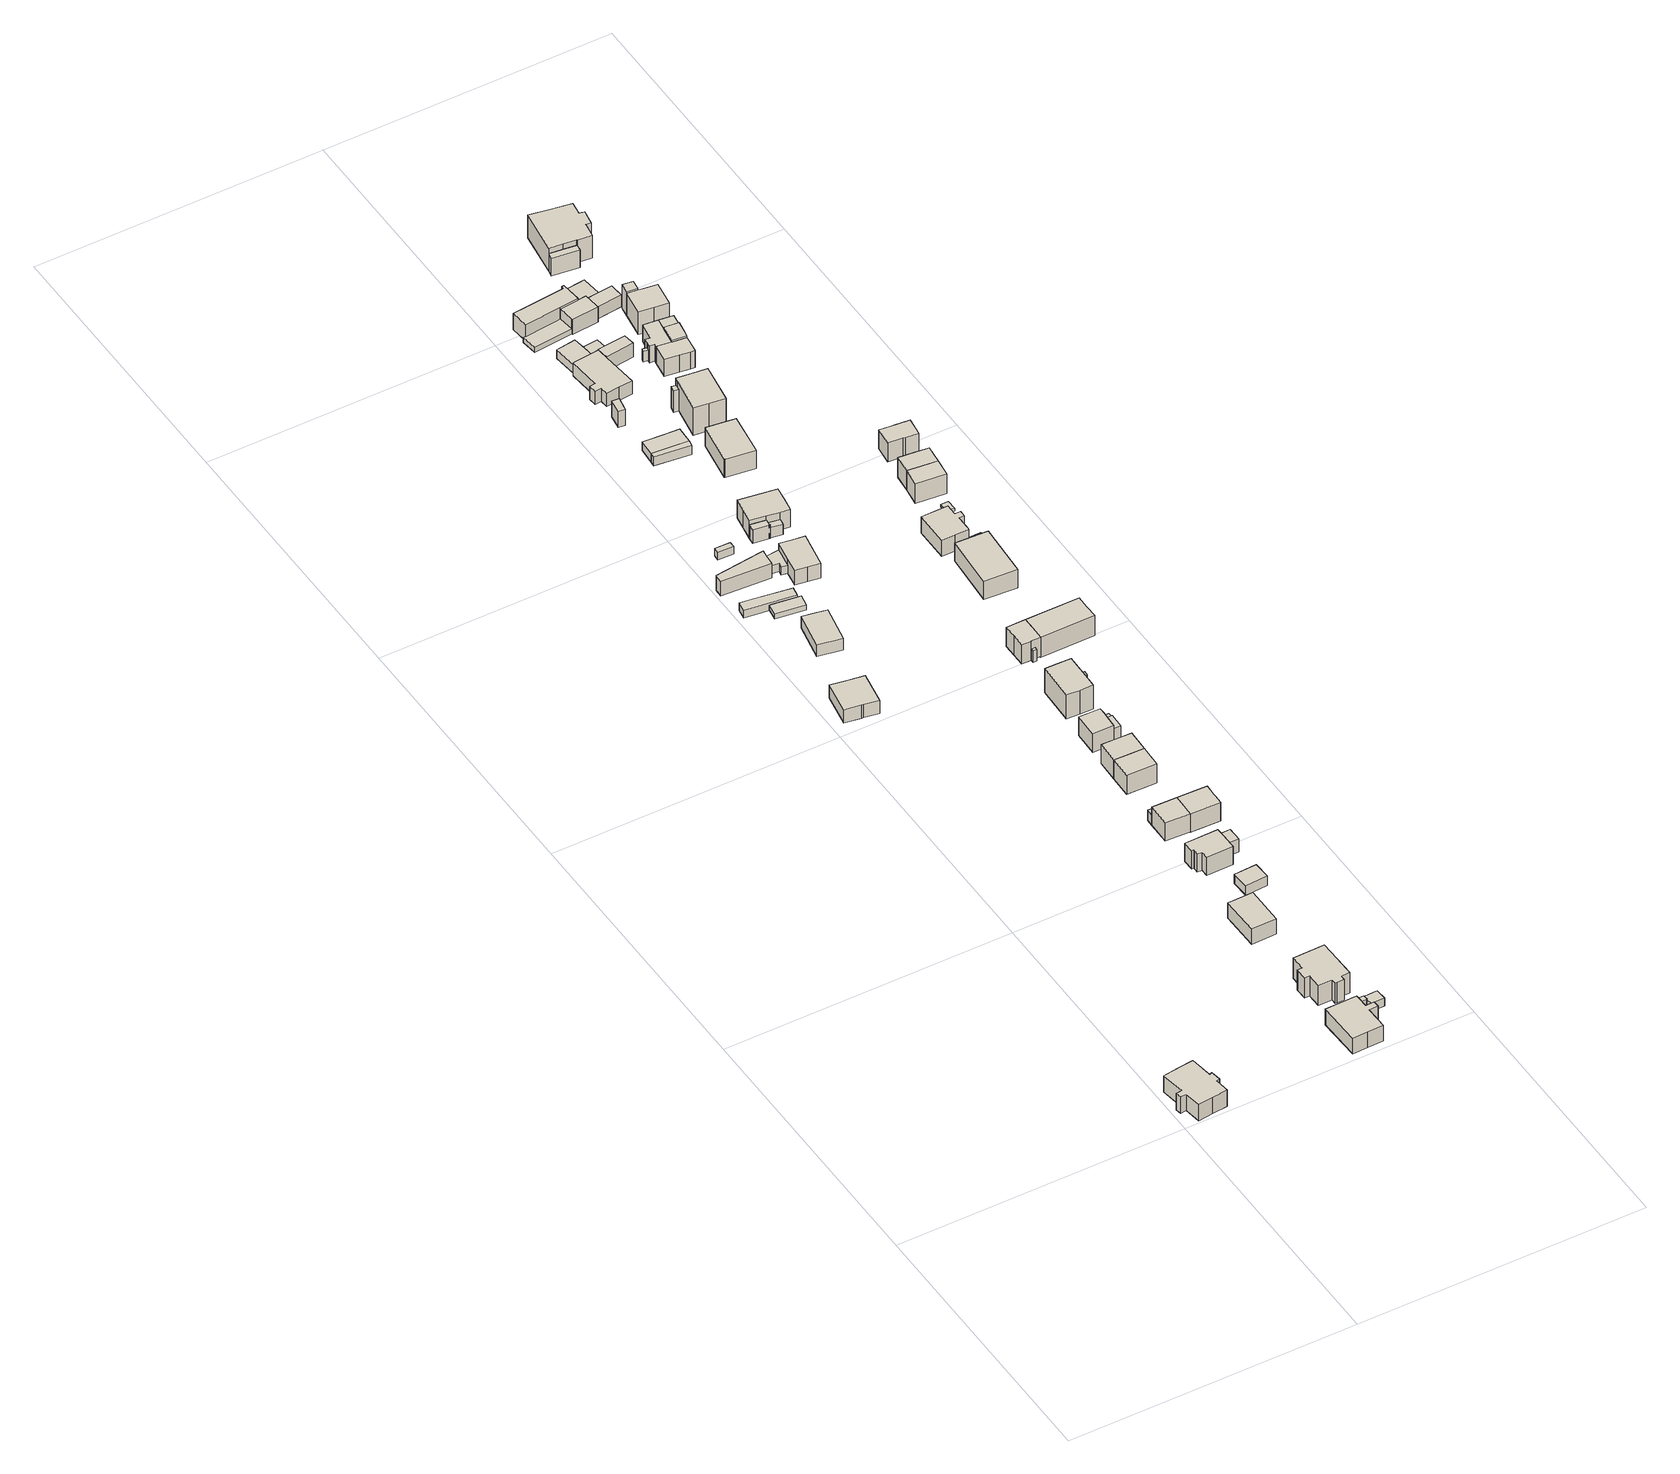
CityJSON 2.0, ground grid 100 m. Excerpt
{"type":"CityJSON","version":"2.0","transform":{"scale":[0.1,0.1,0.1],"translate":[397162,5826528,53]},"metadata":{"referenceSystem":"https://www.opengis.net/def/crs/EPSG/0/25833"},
"CityObjects":{
"building1":{"type":"Building","attributes":{"Gemeindeschluessel":"11000011","BezugspunktDach":"2200","function":"31001_1010","measuredHeight":8.42,"storeysAboveGround":1},"address":[{"country":"Germany","locality":"Berlin","thoroughfareNumber":"35","thoroughfareName":"Dorfstraße"}],"geometry":[{"type":"Solid","lod":"1","boundaries":[[[[0,1,2,3,4,5,6,7,8,9,10,11,12,13]],[[14,15,16,17,18,19,20,21,22,23,24,25,26,27]],[[14,27,13,12]],[[15,14,12,11]],[[16,15,11,10]],[[17,16,10,9]],[[18,17,9,8]],[[19,18,8,7]],[[20,19,7,6]],[[21,20,6,5]],[[22,21,5,4]],[[23,22,4,3]],[[24,23,3,2]],[[25,24,2,1]],[[26,25,1,0]],[[27,26,0,13]]]]}]},
"building2":{"type":"Building","attributes":{"Gemeindeschluessel":"11000011","BezugspunktDach":"2200","function":"31001_1010","measuredHeight":9.48,"storeysAboveGround":1},"address":[{"country":"Germany","locality":"Berlin","thoroughfareNumber":"17","thoroughfareName":"Dorfstraße"}],"geometry":[{"type":"Solid","lod":"1","boundaries":[[[[28,29,30,31,32,33,34,35,36,37]],[[38,39,40,41,42,43,44,45,46,47]],[[38,47,37,36]],[[39,38,36,35]],[[40,39,35,34]],[[41,40,34,33]],[[42,41,33,32]],[[43,42,32,31]],[[44,43,31,30]],[[45,44,30,29]],[[46,45,29,28]],[[47,46,28,37]]]]}]},
"building3":{"type":"Building","attributes":{"Gemeindeschluessel":"11000011","BezugspunktDach":"2200","function":"31001_1010","measuredHeight":6.02,"storeysAboveGround":1},"address":[{"country":"Germany","locality":"Berlin","thoroughfareNumber":"30A","thoroughfareName":"Dorfstraße"}],"geometry":[{"type":"Solid","lod":"1","boundaries":[[[[48,49,50,51,52,53,54]],[[55,56,57,58,59,60,61]],[[55,61,54,53]],[[56,55,53,52]],[[57,56,52,51]],[[58,57,51,50]],[[59,58,50,49]],[[60,59,49,48]],[[61,60,48,54]]]]}]},
"building4":{"type":"Building","attributes":{"Gemeindeschluessel":"11000011","BezugspunktDach":"2200","function":"31001_1010","measuredHeight":9.95,"storeysAboveGround":1},"address":[{"country":"Germany","locality":"Berlin","thoroughfareNumber":"18","thoroughfareName":"Dorfstraße"}],"geometry":[{"type":"Solid","lod":"1","boundaries":[[[[62,63,64,65,66,67,68,69,70,71,72,73,74,75]],[[76,77,78,79,80,81,82,83,84,85,86,87,88,89]],[[76,89,75,74]],[[77,76,74,73]],[[78,77,73,72]],[[79,78,72,71]],[[80,79,71,70]],[[81,80,70,69]],[[82,81,69,68]],[[83,82,68,67]],[[84,83,67,66]],[[85,84,66,65]],[[86,85,65,64]],[[87,86,64,63]],[[88,87,63,62]],[[89,88,62,75]]]]}]},
"building5":{"type":"Building","attributes":{"Gemeindeschluessel":"11000011","BezugspunktDach":"2200","function":"31001_2143","measuredHeight":2.9,"storeysAboveGround":1},"address":[{"country":"Germany","locality":"Berlin","thoroughfareNumber":"18 (2)","thoroughfareName":"Dorfstraße"}],"geometry":[{"type":"Solid","lod":"1","boundaries":[[[[90,91,92,93,94,95]],[[96,97,98,99,100,101]],[[96,101,95,94]],[[97,96,94,93]],[[98,97,93,92]],[[99,98,92,91]],[[100,99,91,90]],[[101,100,90,95]]]]}]},
"building6":{"type":"Building","attributes":{"Gemeindeschluessel":"11000011","BezugspunktDach":"2200","function":"31001_2143","measuredHeight":3.21,"storeysAboveGround":1},"address":[{"country":"Germany","locality":"Berlin","thoroughfareNumber":"17 (1)","thoroughfareName":"Dorfstraße"}],"geometry":[{"type":"Solid","lod":"1","boundaries":[[[[92,91,102,103,104,105,93]],[[106,107,108,109,110,111,112]],[[106,112,93,105]],[[107,106,105,104]],[[108,107,104,103]],[[109,108,103,102]],[[110,109,102,91]],[[111,110,91,92]],[[112,111,92,93]]]]}]},
"building7":{"type":"Building","attributes":{"Gemeindeschluessel":"11000011","BezugspunktDach":"2200","function":"31001_1010","measuredHeight":8.48,"storeysAboveGround":1},"address":[{"country":"Germany","locality":"Berlin","thoroughfareNumber":"19","thoroughfareName":"Dorfstraße"}],"geometry":[{"type":"Solid","lod":"1","boundaries":[[[[113,114,115,116]],[[117,118,119,120]],[[117,120,116,115]],[[118,117,115,114]],[[119,118,114,113]],[[120,119,113,116]]]]}]},
"building8":{"type":"Building","attributes":{"Gemeindeschluessel":"11000011","BezugspunktDach":"2200","function":"31001_2100","measuredHeight":3.06,"storeysAboveGround":1},"address":[{"country":"Germany","locality":"Berlin","thoroughfareNumber":"29 (5)","thoroughfareName":"Dorfstraße"}],"geometry":[{"type":"Solid","lod":"1","boundaries":[[[[121,122,123,124,125]],[[126,127,128,129,130]],[[126,130,125,124]],[[127,126,124,123]],[[128,127,123,122]],[[129,128,122,121]],[[130,129,121,125]]]]}]},
"building9":{"type":"Building","attributes":{"Gemeindeschluessel":"11000011","BezugspunktDach":"2200","function":"31001_1120","measuredHeight":5.14,"storeysAboveGround":1},"address":[{"country":"Germany","locality":"Berlin","thoroughfareNumber":"29A","thoroughfareName":"Dorfstraße"}],"geometry":[{"type":"Solid","lod":"1","boundaries":[[[[131,132,133,134,135]],[[136,137,138,139,140]],[[136,140,135,134]],[[137,136,134,133]],[[138,137,133,132]],[[139,138,132,131]],[[140,139,131,135]]]]}]},
"building10":{"type":"Building","attributes":{"Gemeindeschluessel":"11000011","BezugspunktDach":"2200","function":"31001_2143","measuredHeight":2.01,"storeysAboveGround":1},"address":[{"country":"Germany","locality":"Berlin","thoroughfareNumber":"30 (1)","thoroughfareName":"Dorfstraße"}],"geometry":[{"type":"Solid","lod":"1","boundaries":[[[[141,142,143,144]],[[145,146,147,148]],[[145,148,144,143]],[[146,145,143,142]],[[147,146,142,141]],[[148,147,141,144]]]]}]},
"building11":{"type":"Building","attributes":{"Gemeindeschluessel":"11000011","BezugspunktDach":"2200","function":"51009_1610","measuredHeight":3.02,"storeysAboveGround":0},"address":[{"country":"Germany","locality":"Berlin"}],"geometry":[{"type":"Solid","lod":"1","boundaries":[[[[149,150,151,152]],[[153,154,155,156]],[[153,156,152,151]],[[154,153,151,150]],[[155,154,150,149]],[[156,155,149,152]]]]}]},
"building12":{"type":"Building","attributes":{"Gemeindeschluessel":"11000011","BezugspunktDach":"2200","function":"31001_2463","measuredHeight":3.74,"storeysAboveGround":1},"address":[{"country":"Germany","locality":"Berlin","thoroughfareNumber":"19A (1)","thoroughfareName":"Dorfstraße"}],"geometry":[{"type":"Solid","lod":"1","boundaries":[[[[157,158,159,160]],[[161,162,163,164]],[[161,164,160,159]],[[162,161,159,158]],[[163,162,158,157]],[[164,163,157,160]]]]}]},
"building13":{"type":"Building","attributes":{"Gemeindeschluessel":"11000011","function":"31001_1010"},"address":[{"country":"Germany","locality":"Berlin","thoroughfareNumber":"19A","thoroughfareName":"Dorfstraße"}],"children":["building13-1","building13-2"]},
"building13-1":{"type":"BuildingPart","attributes":{"BezugspunktDach":"2200","measuredHeight":9.19,"storeysAboveGround":1},"parents":["building13"],"geometry":[{"type":"MultiSurface","lod":"1","boundaries":[[[165,166,167,168,169,170,171,172,173,174,175]],[[176,177,178,179,180,181,182,183,184,185,186]],[[176,186,175,174]],[[187,188,174,173]],[[189,187,177,173,172]],[[179,178,172,171]],[[180,179,171,170]],[[181,180,170,169]],[[182,181,169,168]],[[183,182,168,167]],[[184,183,167,166]],[[185,184,166,165]],[[186,185,165,175]],[[177,176,188,187]],[[178,190,177,187,189]]]}]},
"building13-2":{"type":"BuildingPart","attributes":{"BezugspunktDach":"2200","measuredHeight":5.26,"storeysAboveGround":1},"parents":["building13"],"geometry":[{"type":"MultiSurface","lod":"1","boundaries":[[[189,191,192,188]],[[193,194,178,176]],[[193,176,188,192]],[[194,193,192,191]],[[178,194,191,189]],[[176,177,187,188]],[[178,189,187,177]]]}]},
"building14":{"type":"Building","attributes":{"Gemeindeschluessel":"11000011","function":"31001_1010"},"address":[{"country":"Germany","locality":"Berlin","thoroughfareNumber":"29","thoroughfareName":"Dorfstraße"}],"children":["building14-1","building14-2","building14-3"]},
"building14-1":{"type":"BuildingPart","attributes":{"BezugspunktDach":"2200","measuredHeight":8.17,"storeysAboveGround":1},"parents":["building14"],"geometry":[{"type":"MultiSurface","lod":"1","boundaries":[[[195,196,197,198,199,200,201]],[[202,203,204,205,206,207,208]],[[202,208,201,200]],[[203,202,209,210,211,212,213,200,199]],[[204,203,199,198]],[[205,204,198,197]],[[206,205,197,196]],[[207,206,196,195]],[[208,207,195,201]],[[213,212,211,210,209]]]}]},
"building14-2":{"type":"BuildingPart","attributes":{"BezugspunktDach":"2200","measuredHeight":5.79,"storeysAboveGround":1},"parents":["building14"],"geometry":[{"type":"MultiSurface","lod":"1","boundaries":[[[214,215,216,217,218,219,220,221]],[[222,223,224,225,226,227,228,229]],[[222,229,221,220]],[[223,222,220,219]],[[224,223,219,218]],[[225,224,218,217]],[[230,231,225,217,216]],[[227,232,230,233,216,215]],[[228,227,215,214]],[[229,228,214,221]],[[226,225,231,230]],[[226,233,230,232,227]]]}]},
"building14-3":{"type":"BuildingPart","attributes":{"BezugspunktDach":"2200","measuredHeight":3.28,"storeysAboveGround":1},"parents":["building14"],"geometry":[{"type":"MultiSurface","lod":"1","boundaries":[[[234,235,212,211,231,230,232]],[[236,237,210,209,238,239,240]],[[236,240,227,226]],[[237,236,226,225]],[[210,237,231,211]],[[238,209,212,235]],[[239,238,235,234]],[[240,239,234,232]],[[226,227,232,230]],[[225,226,230,231]],[[209,210,211,212]]]}]},
"building15":{"type":"Building","attributes":{"Gemeindeschluessel":"11000011","function":"31001_1010"},"address":[{"country":"Germany","locality":"Berlin","thoroughfareNumber":"20","thoroughfareName":"Dorfstraße"}],"children":["building15-1","building15-2"]},
"building15-1":{"type":"BuildingPart","attributes":{"BezugspunktDach":"2200","measuredHeight":8.73,"storeysAboveGround":2},"parents":["building15"],"geometry":[{"type":"MultiSurface","lod":"1","boundaries":[[[241,242,243,244]],[[245,246,247,248]],[[245,248,244,243]],[[249,250,251,243,242]],[[247,246,242,241]],[[248,247,241,244]],[[246,245,252,251,250,249]]]}]},
"building15-2":{"type":"BuildingPart","attributes":{"BezugspunktDach":"2200","measuredHeight":5.26,"storeysAboveGround":2},"parents":["building15"],"geometry":[{"type":"MultiSurface","lod":"1","boundaries":[[[250,253,254,255,251]],[[256,257,258,259,260]],[[256,260,251,255]],[[257,256,255,254]],[[258,257,254,253]],[[259,258,253,250]],[[260,259,246,245,251]],[[250,251,245,246]]]}]},
"building16":{"type":"Building","attributes":{"Gemeindeschluessel":"11000011","BezugspunktDach":"2200","function":"31001_1010","measuredHeight":9.77,"storeysAboveGround":1},"address":[{"country":"Germany","locality":"Berlin","thoroughfareNumber":"20A","thoroughfareName":"Dorfstraße"}],"geometry":[{"type":"Solid","lod":"1","boundaries":[[[[261,262,263,264,265]],[[266,267,268,269,270]],[[266,270,265,264]],[[267,266,264,263]],[[268,267,263,262]],[[269,268,262,261]],[[270,269,261,265]]]]}]},
"building17":{"type":"Building","attributes":{"Gemeindeschluessel":"11000011","BezugspunktDach":"2200","function":"31001_2143","measuredHeight":8.95,"storeysAboveGround":2},"address":[{"country":"Germany","locality":"Berlin","thoroughfareNumber":"20 (1)","thoroughfareName":"Dorfstraße"}],"geometry":[{"type":"Solid","lod":"1","boundaries":[[[[271,272,273,274,242,275,241]],[[276,277,278,279,280,281,282]],[[276,282,241,275]],[[277,276,275,242]],[[278,277,242,274]],[[279,278,274,273]],[[280,279,273,272]],[[281,280,272,271]],[[282,281,271,241]]]]}]},
"building18":{"type":"Building","attributes":{"Gemeindeschluessel":"11000011","BezugspunktDach":"2200","function":"31001_1010","measuredHeight":9.76,"storeysAboveGround":1},"address":[{"country":"Germany","locality":"Berlin","thoroughfareNumber":"20B","thoroughfareName":"Dorfstraße"}],"geometry":[{"type":"Solid","lod":"1","boundaries":[[[[262,283,284,285,264]],[[286,287,288,268,266]],[[286,266,264,285]],[[287,286,285,284]],[[288,287,284,283]],[[268,288,283,262]],[[266,268,262,264]]]]}]},
"building19":{"type":"Building","attributes":{"Gemeindeschluessel":"11000011","function":"31001_1010"},"address":[{"country":"Germany","locality":"Berlin","thoroughfareNumber":"20C","thoroughfareName":"Dorfstraße"}],"children":["building19-1","building19-2"]},
"building19-1":{"type":"BuildingPart","attributes":{"BezugspunktDach":"2200","measuredHeight":7.49,"storeysAboveGround":1},"parents":["building19"],"geometry":[{"type":"MultiSurface","lod":"1","boundaries":[[[289,290,291,292,293,294]],[[295,296,297,298,299,300]],[[295,300,294,293]],[[296,295,293,292]],[[297,296,292,291]],[[301,302,297,291,290]],[[299,298,290,289]],[[300,299,289,294]],[[298,297,302,301]]]}]},
"building19-2":{"type":"BuildingPart","attributes":{"BezugspunktDach":"2200","measuredHeight":5.46,"storeysAboveGround":1},"parents":["building19"],"geometry":[{"type":"Solid","lod":"1","boundaries":[[[[303,304,302,301]],[[297,305,306,298]],[[305,297,302,304]],[[306,305,304,303]],[[298,306,303,301]],[[297,298,301,302]]]]}]},
"building20":{"type":"Building","attributes":{"Gemeindeschluessel":"11000011","function":"31001_1010"},"address":[{"country":"Germany","locality":"Berlin","thoroughfareNumber":"28A","thoroughfareName":"Dorfstraße"}],"children":["building20-1","building20-2","building20-3"]},
"building20-1":{"type":"BuildingPart","attributes":{"BezugspunktDach":"2200","measuredHeight":8.77,"storeysAboveGround":2},"parents":["building20"],"geometry":[{"type":"MultiSurface","lod":"1","boundaries":[[[307,308,309,310,311,312,313,314,315]],[[316,317,318,319,320,321,322,323,324]],[[316,324,315,314]],[[317,316,314,313]],[[318,317,313,312]],[[319,318,312,311]],[[320,319,311,310]],[[321,320,310,309]],[[322,321,309,308]],[[325,326,308,307]],[[323,322,327,328,329]],[[330,331,332,323,307,315]],[[329,328,327,326,325]],[[324,323,332,331,330]]]}]},
"building20-2":{"type":"BuildingPart","attributes":{"BezugspunktDach":"2200","measuredHeight":5.57,"storeysAboveGround":2},"parents":["building20"],"geometry":[{"type":"MultiSurface","lod":"1","boundaries":[[[333,334,335,332,331,336]],[[324,323,337,338,339,340]],[[324,340,336,331]],[[341,325,332,335]],[[337,323,328,342]],[[338,337,343,342,344,345,341,335,334]],[[339,338,334,333]],[[340,339,333,336]],[[323,324,331,332]],[[342,328,325,341]],[[341,345,344,342,343]]]}]},
"building20-3":{"type":"BuildingPart","attributes":{"BezugspunktDach":"2200","measuredHeight":4.12,"storeysAboveGround":2},"parents":["building20"],"geometry":[{"type":"MultiSurface","lod":"1","boundaries":[[[345,346,326,325,341]],[[328,327,347,344,342]],[[347,327,326,346]],[[344,347,346,345]],[[342,341,325,328]],[[327,328,348,325,326,349]],[[342,344,350,345,341,351]]]}]},
"building21":{"type":"Building","attributes":{"Gemeindeschluessel":"11000011","BezugspunktDach":"2200","function":"51009_1610","measuredHeight":3.59,"storeysAboveGround":0},"address":[{"country":"Germany","locality":"Berlin"}],"geometry":[{"type":"Solid","lod":"1","boundaries":[[[[352,353,354,355]],[[356,357,358,359]],[[356,359,355,354]],[[357,356,354,353]],[[358,357,353,352]],[[359,358,352,355]]]]}]},
"building22":{"type":"Building","attributes":{"Gemeindeschluessel":"11000011","BezugspunktDach":"2200","function":"51009_1610","measuredHeight":4.22,"storeysAboveGround":0},"address":[{"country":"Germany","locality":"Berlin"}],"geometry":[{"type":"Solid","lod":"1","boundaries":[[[[360,361,362,363]],[[364,365,366,367]],[[364,367,363,362]],[[365,364,362,361]],[[366,365,361,360]],[[367,366,360,363]]]]}]},
"building23":{"type":"Building","attributes":{"Gemeindeschluessel":"11000011","BezugspunktDach":"2200","function":"31001_2143","measuredHeight":3.58,"storeysAboveGround":1},"address":[{"country":"Germany","locality":"Berlin","thoroughfareNumber":"27A (7)","thoroughfareName":"Dorfstraße"}],"geometry":[{"type":"Solid","lod":"1","boundaries":[[[[368,353,369,370,371,354]],[[372,373,374,357,375,356]],[[372,356,354,371]],[[373,372,371,370]],[[374,373,370,369]],[[357,374,369,353]],[[375,357,353,368]],[[356,375,368,354]]]]}]},
"building24":{"type":"Building","attributes":{"Gemeindeschluessel":"11000011","BezugspunktDach":"2200","function":"31001_2143","measuredHeight":6.4,"storeysAboveGround":1},"address":[{"country":"Germany","locality":"Berlin","thoroughfareNumber":"27B (1)","thoroughfareName":"Dorfstraße"}],"geometry":[{"type":"Solid","lod":"1","boundaries":[[[[376,377,378,379]],[[380,381,382,383]],[[380,383,379,378]],[[381,380,378,377]],[[382,381,377,376]],[[383,382,376,379]]]]}]},
"building25":{"type":"Building","attributes":{"Gemeindeschluessel":"11000011","function":"31001_1010"},"address":[{"country":"Germany","locality":"Berlin","thoroughfareNumber":"21","thoroughfareName":"Dorfstraße"}],"children":["building25-1","building25-2"]},
"building25-1":{"type":"BuildingPart","attributes":{"BezugspunktDach":"2200","measuredHeight":11.93,"storeysAboveGround":2},"parents":["building25"],"geometry":[{"type":"MultiSurface","lod":"1","boundaries":[[[384,385,386,387,388,389,390,391]],[[392,393,394,395,396,397,398,399]],[[392,399,391,390]],[[393,392,390,389]],[[394,393,389,388]],[[400,401,402,395,394,388,387]],[[403,400,395,396,395,387,386]],[[397,396,386,385]],[[398,397,385,384]],[[399,398,384,391]],[[395,402,401,400]],[[396,395,400,403]]]}]},
"building25-2":{"type":"BuildingPart","attributes":{"BezugspunktDach":"2200","measuredHeight":6.97,"storeysAboveGround":2},"parents":["building25"],"geometry":[{"type":"MultiSurface","lod":"1","boundaries":[[[404,405,401,403]],[[402,406,407,396]],[[406,402,401,405]],[[407,406,405,404]],[[396,407,404,403]],[[402,395,400,401]],[[396,403,400,395]]]}]},
"building26":{"type":"Building","attributes":{"Gemeindeschluessel":"11000011","function":"31001_1010"},"address":[{"country":"Germany","locality":"Berlin","thoroughfareNumber":"21A","thoroughfareName":"Dorfstraße"}],"children":["building26-1","building26-2"]},
"building26-1":{"type":"BuildingPart","attributes":{"BezugspunktDach":"2200","measuredHeight":9.29,"storeysAboveGround":2},"parents":["building26"],"geometry":[{"type":"MultiSurface","lod":"1","boundaries":[[[408,409,410,411,412,413,414,415]],[[416,417,418,419,420,421,422,423]],[[416,423,415,414]],[[417,416,414,413]],[[418,417,413,412]],[[424,425,419,418,412,411]],[[420,411,410]],[[421,420,410,409]],[[422,421,409,408]],[[423,422,408,415]],[[419,426,424]]]}]},
"building26-2":{"type":"BuildingPart","attributes":{"BezugspunktDach":"2200","measuredHeight":4.71,"storeysAboveGround":2},"parents":["building26"],"geometry":[{"type":"MultiSurface","lod":"1","boundaries":[[[427,428,426,429]],[[430,431,420]],[[430,425,426,428]],[[431,430,428,427]],[[420,431,427,429]],[[425,424,426]]]}]},
"building27":{"type":"Building","attributes":{"Gemeindeschluessel":"11000011","BezugspunktDach":"2200","function":"31001_2143","measuredHeight":3.49,"storeysAboveGround":1},"address":[{"country":"Germany","locality":"Berlin","thoroughfareNumber":"26 (3)","thoroughfareName":"Dorfstraße"}],"geometry":[{"type":"Solid","lod":"1","boundaries":[[[[432,433,434,435,436]],[[437,438,439,440,441]],[[437,441,436,435]],[[438,437,435,434]],[[439,438,434,433]],[[440,439,433,432]],[[441,440,432,436]]]]}]},
"building28":{"type":"Building","attributes":{"Gemeindeschluessel":"11000011","BezugspunktDach":"2200","function":"31001_1010","measuredHeight":7.27,"storeysAboveGround":1},"address":[{"country":"Germany","locality":"Berlin","thoroughfareNumber":"28","thoroughfareName":"Dorfstraße"}],"geometry":[{"type":"Solid","lod":"1","boundaries":[[[[442,443,444,445,446,447,448,449,450]],[[451,452,453,454,455,456,457,458,459]],[[451,459,450,449]],[[452,451,449,448]],[[453,452,448,447]],[[454,453,447,446]],[[455,454,446,445]],[[456,455,445,444]],[[457,456,444,443]],[[458,457,443,442]],[[459,458,442,450]]]]}]},
"building29":{"type":"Building","attributes":{"Gemeindeschluessel":"11000011","function":"31001_2143"},"address":[{"country":"Germany","locality":"Berlin","thoroughfareNumber":"27 (1)","thoroughfareName":"Dorfstraße"}],"children":["building29-1","building29-2"]},
"building29-1":{"type":"BuildingPart","attributes":{"BezugspunktDach":"2200","measuredHeight":6.59,"storeysAboveGround":2},"parents":["building29"],"geometry":[{"type":"Solid","lod":"1","boundaries":[[[[460,461,462,463,464,465,466,467,468,469,470,471,472]],[[473,474,475,476,477,478,479,480,481,482,483,484,485]],[[473,485,472,471]],[[474,473,471,470]],[[475,474,470,469]],[[476,475,469,468]],[[477,476,468,467]],[[478,477,467,466]],[[480,479,465,464]],[[481,480,464,463]],[[482,481,463,462]],[[483,482,462,461]],[[484,483,461,460]],[[485,484,460,472]],[[479,478,466,465]]]]}]},
"building29-2":{"type":"BuildingPart","attributes":{"BezugspunktDach":"2200","measuredHeight":6.47,"storeysAboveGround":2},"parents":["building29"],"geometry":[{"type":"MultiSurface","lod":"1","boundaries":[[[486,487,488,489,490]],[[491,492,493,479,478]],[[491,478,490,489]],[[492,491,489,488]],[[493,492,488,487]],[[479,493,487,486]],[[478,466,465,486,490]],[[479,465,466,478]]]}]},
"building30":{"type":"Building","attributes":{"Gemeindeschluessel":"11000011","BezugspunktDach":"2200","function":"31001_2143","measuredHeight":3.53,"storeysAboveGround":1},"address":[{"country":"Germany","locality":"Berlin","thoroughfareNumber":"26 (4)","thoroughfareName":"Dorfstraße"}],"geometry":[{"type":"Solid","lod":"1","boundaries":[[[[433,494,495,434]],[[496,497,439,438]],[[496,438,434,495]],[[497,496,495,494]],[[439,497,494,433]],[[438,439,433,434]]]]}]},
"building31":{"type":"Building","attributes":{"Gemeindeschluessel":"11000011","BezugspunktDach":"2200","function":"31001_2140","measuredHeight":6.53,"storeysAboveGround":1},"address":[{"country":"Germany","locality":"Berlin","thoroughfareNumber":"25 (2)","thoroughfareName":"Dorfstraße"}],"geometry":[{"type":"Solid","lod":"1","boundaries":[[[[498,499,500,501,502,503,504,505]],[[506,507,508,509,510,511,512,513]],[[506,513,505,504]],[[507,506,504,503]],[[508,507,503,502]],[[509,508,502,501]],[[510,509,501,500]],[[511,510,500,499]],[[512,511,499,498]],[[513,512,498,505]]]]}]},
"building32":{"type":"Building","attributes":{"Gemeindeschluessel":"11000011","function":"31001_1010"},"address":[{"country":"Germany","locality":"Berlin","thoroughfareNumber":"27A","thoroughfareName":"Dorfstraße"}],"children":["building32-1","building32-2"]},
"building32-1":{"type":"BuildingPart","attributes":{"BezugspunktDach":"2200","measuredHeight":13.51,"storeysAboveGround":2},"parents":["building32"],"geometry":[{"type":"MultiSurface","lod":"1","boundaries":[[[514,515,516,517,518,519,520,521]],[[522,523,524,525,526,527,528,529]],[[530,531,532,522,529,521,520]],[[533,530,522,523,522,520,519]],[[524,523,519,518]],[[525,524,518,517]],[[526,525,517,516]],[[527,526,516,515]],[[528,527,515,514]],[[529,528,514,521]],[[522,532,531,530]],[[523,522,530,533]]]}]},
"building32-2":{"type":"BuildingPart","attributes":{"BezugspunktDach":"2200","measuredHeight":8.58,"storeysAboveGround":2},"parents":["building32"],"geometry":[{"type":"MultiSurface","lod":"1","boundaries":[[[531,533,534,535]],[[536,523,532,537]],[[536,537,535,534]],[[523,536,534,533]],[[537,532,531,535]],[[532,522,530,531]],[[523,538,533,530,522]]]}]},
"building33":{"type":"Building","attributes":{"Gemeindeschluessel":"11000011","BezugspunktDach":"2200","function":"31001_1100","measuredHeight":9.62,"storeysAboveGround":2},"address":[{"country":"Germany","locality":"Berlin","thoroughfareNumber":"21A (1)","thoroughfareName":"Dorfstraße"}],"geometry":[{"type":"Solid","lod":"1","boundaries":[[[[413,412,539,540,541,414]],[[542,543,544,545,546,547]],[[542,547,414,541]],[[543,542,541,540]],[[544,543,540,539]],[[545,544,539,412]],[[546,545,412,413]],[[547,546,413,414]]]]}]},
"building34":{"type":"Building","attributes":{"Gemeindeschluessel":"11000011","function":"31001_2143"},"address":[{"country":"Germany","locality":"Berlin","thoroughfareNumber":"26 (1)","thoroughfareName":"Dorfstraße"}],"children":["building34-1","building34-2","building34-3"]},
"building34-1":{"type":"BuildingPart","attributes":{"BezugspunktDach":"2200","measuredHeight":7.18,"storeysAboveGround":2},"parents":["building34"],"geometry":[{"type":"MultiSurface","lod":"1","boundaries":[[[548,549,550,551,552,553,554]],[[555,556,557,558,559,560,561]],[[555,561,554,553]],[[556,555,553,552]],[[557,556,557,562,563,552,551]],[[558,557,551,550]],[[559,558,550,549]],[[560,559,549,548]],[[561,564,565,566,548,554]],[[563,562,557,556]],[[560,566,565,564,561]]]}]},
"building34-2":{"type":"BuildingPart","attributes":{"BezugspunktDach":"2200","measuredHeight":2.05,"storeysAboveGround":2},"parents":["building34"],"geometry":[{"type":"Solid","lod":"1","boundaries":[[[[567,565,564,568,569]],[[570,561,560,571,572]],[[570,572,569,568]],[[561,570,568,564]],[[571,560,565,567]],[[572,571,567,569]],[[560,561,564,565]]]]}]},
"building34-3":{"type":"BuildingPart","attributes":{"BezugspunktDach":"2200","measuredHeight":5.39,"storeysAboveGround":2},"parents":["building34"],"geometry":[{"type":"Solid","lod":"1","boundaries":[[[[562,573,574,575,563]],[[576,577,578,557,556]],[[576,556,563,575]],[[577,576,575,574]],[[578,577,574,573]],[[557,578,573,562]],[[557,562,563,556]]]]}]},
"building35":{"type":"Building","attributes":{"Gemeindeschluessel":"11000011","BezugspunktDach":"2200","function":"31001_1000","measuredHeight":8.69,"storeysAboveGround":2},"address":[{"country":"Germany","locality":"Berlin","thoroughfareNumber":"22","thoroughfareName":"Dorfstraße"}],"geometry":[{"type":"Solid","lod":"1","boundaries":[[[[579,580,581,582,583]],[[584,585,586,587,588]],[[584,588,583,582]],[[585,584,582,581]],[[586,585,581,580]],[[587,586,580,579]],[[588,587,579,583]]]]}]},
"building36":{"type":"Building","attributes":{"Gemeindeschluessel":"11000011","BezugspunktDach":"2200","function":"31001_1010","measuredHeight":9.04,"storeysAboveGround":1},"address":[{"country":"Germany","locality":"Berlin","thoroughfareNumber":"23","thoroughfareName":"Dorfstraße"}],"geometry":[{"type":"Solid","lod":"1","boundaries":[[[[589,590,591,592,593,594,595,596,597,598,599]],[[600,601,602,603,604,605,606,607,608,609,610]],[[600,610,599,598]],[[601,600,598,597]],[[602,601,597,596]],[[603,602,596,595]],[[604,603,595,594]],[[605,604,594,593]],[[606,605,593,592]],[[607,606,592,591]],[[608,607,591,590]],[[609,608,590,589]],[[610,609,589,599]]]]}]},
"building37":{"type":"Building","attributes":{"Gemeindeschluessel":"11000011","BezugspunktDach":"2200","function":"31001_2140","measuredHeight":4.56,"storeysAboveGround":1},"address":[{"country":"Germany","locality":"Berlin","thoroughfareNumber":"25A","thoroughfareName":"Dorfstraße"}],"geometry":[{"type":"Solid","lod":"1","boundaries":[[[[611,612,613,614,615]],[[616,617,618,510,509]],[[616,509,615,614]],[[617,616,614,613]],[[618,617,613,612]],[[510,618,612,611]],[[509,510,611,615]]]]}]},
"building38":{"type":"Building","attributes":{"Gemeindeschluessel":"11000011","function":"31001_1010"},"address":[{"country":"Germany","locality":"Berlin","thoroughfareNumber":"27","thoroughfareName":"Dorfstraße"}],"children":["building38-1","building38-2","building38-3","building38-4","building38-5"]},
"building38-1":{"type":"BuildingPart","attributes":{"BezugspunktDach":"2200","measuredHeight":7.75,"storeysAboveGround":2},"parents":["building38"],"geometry":[{"type":"MultiSurface","lod":"1","boundaries":[[[619,620,621,622,623]],[[624,625,626,627,628]],[[629,630,623,622]],[[625,631,629,624,622,621]],[[626,625,621,620]],[[627,626,620,619]],[[628,632,633,627,619,623]],[[624,628,634,630,629]],[[624,629,631,625]],[[627,633,632,628]]]}]},
"building38-2":{"type":"BuildingPart","attributes":{"BezugspunktDach":"2200","measuredHeight":7.91,"storeysAboveGround":2},"parents":["building38"],"geometry":[{"type":"MultiSurface","lod":"1","boundaries":[[[635,636,637,633,632,638,639]],[[640,641,642,643,644,645,646]],[[640,646,639,638]],[[641,630,647,638,632]],[[642,641,628,627]],[[643,642,633,637]],[[644,643,637,636]],[[645,644,636,635]],[[646,645,635,639]],[[647,630,641,640]],[[627,628,632,633]]]}]},
"building38-3":{"type":"BuildingPart","attributes":{"BezugspunktDach":"2200","measuredHeight":8.1,"storeysAboveGround":2},"parents":["building38"],"geometry":[{"type":"MultiSurface","lod":"1","boundaries":[[[648,647,630,629,649,650,651,652,653,654,655]],[[656,657,658,659,660,661,662,641,640,663,664]],[[656,664,655,654]],[[665,666,667,654,653]],[[657,656,668,669,670]],[[658,657,653,652]],[[659,658,652,651]],[[660,659,651,650]],[[661,660,650,649]],[[641,662,671,624,628,630]],[[663,640,647,648]],[[664,663,648,655]],[[670,669,668,667,666,665]],[[662,661,649,629]],[[629,630,628,624,671]],[[641,630,647,640]]]}]},
"building38-4":{"type":"BuildingPart","attributes":{"BezugspunktDach":"2200","measuredHeight":7.82,"storeysAboveGround":2},"parents":["building38"],"geometry":[{"type":"MultiSurface","lod":"1","boundaries":[[[631,672,649,629]],[[661,673,674,662]],[[673,661,649,672]],[[674,673,672,631]],[[662,674,675,625,624]],[[629,649,661,662]],[[624,625,675,631,629]]]}]},
"building38-5":{"type":"BuildingPart","attributes":{"BezugspunktDach":"2200","measuredHeight":4.38,"storeysAboveGround":2},"parents":["building38"],"geometry":[{"type":"Solid","lod":"1","boundaries":[[[[667,666,676,677]],[[678,670,669,679]],[[678,679,677,676]],[[670,678,676,666]],[[679,669,667,677]],[[669,670,666,667]]]]}]},
"building39":{"type":"Building","attributes":{"Gemeindeschluessel":"11000011","BezugspunktDach":"2200","function":"51009_1610","measuredHeight":1.27,"storeysAboveGround":0},"address":[{"country":"Germany","locality":"Berlin"}],"geometry":[{"type":"Solid","lod":"1","boundaries":[[[[680,681,682,683]],[[684,685,686,687]],[[684,687,683,682]],[[685,684,682,681]],[[686,685,681,680]],[[687,686,680,683]]]]}]},
"building40":{"type":"Building","attributes":{"Gemeindeschluessel":"11000011","BezugspunktDach":"2200","function":"31001_2143","measuredHeight":1.05,"storeysAboveGround":1},"address":[{"country":"Germany","locality":"Berlin","thoroughfareNumber":"23 (1)","thoroughfareName":"Dorfstraße"}],"geometry":[{"type":"Solid","lod":"1","boundaries":[[[[688,689,690,691]],[[692,693,694,695]],[[692,695,691,690]],[[693,692,690,689]],[[694,693,689,688]],[[695,694,688,691]]]]}]},
"building41":{"type":"Building","attributes":{"Gemeindeschluessel":"11000011","BezugspunktDach":"2200","function":"31001_1010","measuredHeight":9.59,"storeysAboveGround":2},"address":[{"country":"Germany","locality":"Berlin","thoroughfareNumber":"23A","thoroughfareName":"Dorfstraße"}],"geometry":[{"type":"Solid","lod":"1","boundaries":[[[[696,697,698,699,700]],[[701,702,703,704,705]],[[701,705,700,699]],[[702,701,699,698]],[[703,702,698,697]],[[704,703,697,696]],[[705,704,696,700]]]]}]},
"building42":{"type":"Building","attributes":{"Gemeindeschluessel":"11000011","function":"31001_1010"},"address":[{"country":"Germany","locality":"Berlin","thoroughfareNumber":"26","thoroughfareName":"Dorfstraße"}],"children":["building42-1","building42-2"]},
"building42-1":{"type":"BuildingPart","attributes":{"BezugspunktDach":"2200","measuredHeight":10.44,"storeysAboveGround":2},"parents":["building42"],"geometry":[{"type":"MultiSurface","lod":"1","boundaries":[[[706,707,708,709,710,711,712]],[[713,714,715,716,717,718,719]],[[713,719,712,711]],[[713,720,713,714]],[[715,714,710,709]],[[716,715,709,708]],[[717,716,708,707]],[[718,717,707,706]],[[719,718,706,712]],[[714,713,720,711,710]]]}]},
"building42-2":{"type":"BuildingPart","attributes":{"BezugspunktDach":"2200","measuredHeight":9.68,"storeysAboveGround":2},"parents":["building42"],"geometry":[{"type":"MultiSurface","lod":"1","boundaries":[[[721,722,723,724]],[[725,726,714,713]],[[725,713,724,723]],[[726,725,723,722]],[[714,726,722,721]],[[711,710,721,724]],[[713,714,710,711]]]}]},
"building43":{"type":"Building","attributes":{"Gemeindeschluessel":"11000011","BezugspunktDach":"2200","function":"31001_1010","measuredHeight":9.63,"storeysAboveGround":2},"address":[{"country":"Germany","locality":"Berlin","thoroughfareNumber":"23B","thoroughfareName":"Dorfstraße"}],"geometry":[{"type":"Solid","lod":"1","boundaries":[[[[697,727,728,729,699]],[[730,731,732,703,701]],[[730,701,699,729]],[[731,730,729,728]],[[732,731,728,727]],[[703,732,727,697]],[[701,703,697,699]]]]}]},
"building44":{"type":"Building","attributes":{"Gemeindeschluessel":"11000011","function":"31001_1120"},"address":[{"country":"Germany","locality":"Berlin","thoroughfareNumber":"25","thoroughfareName":"Dorfstraße"}],"children":["building44-1","building44-2"]},
"building44-1":{"type":"BuildingPart","attributes":{"BezugspunktDach":"2200","measuredHeight":12.88,"storeysAboveGround":2},"parents":["building44"],"geometry":[{"type":"MultiSurface","lod":"1","boundaries":[[[733,734,735,736,737,738,739,740,741,742,743,744]],[[745,746,747,748,749,750,751,752,753,754,755,756]],[[745,756,744,743]],[[746,745,743,742]],[[747,746,742,741]],[[748,747,741,740]],[[749,748,740,739]],[[750,749,739,738]],[[751,750,738,737]],[[752,751,737,736]],[[753,752,736,735]],[[754,753,735,734]],[[757,758,734,733]],[[759,757,755,733,744]],[[755,754,758,757]],[[756,755,757,759]]]}]},
"building44-2":{"type":"BuildingPart","attributes":{"BezugspunktDach":"2200","measuredHeight":7.11,"storeysAboveGround":2},"parents":["building44"],"geometry":[{"type":"MultiSurface","lod":"1","boundaries":[[[760,758,759,761]],[[756,754,762,763]],[[756,763,761,759]],[[756,755,764]],[[762,754,758,760]],[[763,762,760,761]],[[754,764,755,757,758]],[[759,757,755,756]]]}]},
"building45":{"type":"Building","attributes":{"Gemeindeschluessel":"11000011","BezugspunktDach":"2200","function":"31001_1010","measuredHeight":9.11,"storeysAboveGround":2},"address":[{"country":"Germany","locality":"Berlin","thoroughfareNumber":"23H","thoroughfareName":"Dorfstraße"}],"geometry":[{"type":"Solid","lod":"1","boundaries":[[[[765,766,767,768,769,770,771,772]],[[773,774,775,776,777,778,779,780]],[[773,780,772,771]],[[774,773,771,770]],[[775,774,770,769]],[[776,775,769,768]],[[777,776,768,767]],[[778,777,767,766]],[[779,778,766,765]],[[780,779,765,772]]]]}]}
},
"vertices":[
[24,63,69],[44,66,69],[53,8,69],[105,14,69],[158,20,69],[152,69,69],[163,72,69],[158,108,69],[148,104,69],[137,183,69],[83,177,69],[28,170,69],[41,87,69],[20,84,69],[41,87,3],[28,170,3],[83,177,3],[137,183,3],[148,104,3],[158,108,3],[163,72,3],[152,69,3],[158,20,3],[105,14,3],[53,8,3],[44,66,3],[24,63,3],[20,84,3],
[594,22,70],[647,23,70],[701,24,70],[699,104,70],[731,105,70],[730,127,70],[700,126,70],[699,176,70],[645,175,70],[590,174,70],[645,175,7],[699,176,7],[700,126,7],[730,127,7],[731,105,7],[699,104,7],[701,24,7],[647,23,7],[594,22,7],[590,174,7],
[84,2015,81],[91,2014,81],[140,2005,81],[159,2121,81],[103,2130,81],[47,2140,81],[28,2025,81],[47,2140,28],[103,2130,28],[159,2121,28],[140,2005,28],[91,2014,28],[84,2015,28],[28,2025,28],
[594,302,93],[612,302,93],[613,253,93],[660,253,93],[661,235,93],[667,235,93],[691,235,93],[691,252,93],[721,253,93],[719,396,93],[664,395,93],[610,394,93],[610,343,93],[594,343,93],[610,343,11],[610,394,11],[664,395,11],[719,396,11],[721,253,11],[691,252,11],[691,235,11],[667,235,11],[661,235,11],[660,253,11],[613,253,11],[612,302,11],[594,302,11],[594,343,11],
[699,176,39],[735,177,39],[736,177,39],[735,192,39],[735,195,39],[699,194,39],[735,195,10],[735,192,10],[736,177,10],[735,177,10],[699,176,10],[699,194,10],
[736,154,39],[783,155,39],[781,193,39],[771,193,39],[771,193,7],[781,193,7],[783,155,7],[736,154,7],[735,177,7],[736,177,7],[735,192,7],
[582,588,70],[668,589,70],[667,724,70],[580,723,70],[667,724,8],[668,589,8],[582,588,8],[580,723,8],
[182,2554,54],[187,2586,54],[50,2608,54],[16,2612,54],[12,2577,54],[16,2612,23],[50,2608,23],[187,2586,23],[182,2554,23],[12,2577,23],
[194,2305,70],[218,2436,70],[177,2444,70],[136,2452,70],[111,2321,70],[136,2452,23],[177,2444,23],[218,2436,23],[194,2305,23],[111,2321,23],
[187,2509,46],[195,2551,46],[93,2565,46],[87,2524,46],[93,2565,26],[195,2551,26],[187,2509,26],[87,2524,26],
[128,2831,56],[128,2851,56],[75,2853,56],[74,2833,56],[75,2853,26],[128,2851,26],[128,2831,26],[74,2833,26],
[678,783,45],[755,787,45],[752,847,45],[675,844,45],[752,847,7],[755,787,7],[678,783,7],[675,844,7],
[597,960,84],[604,961,84],[604,956,84],[604,940,84],[620,940,84],[620,913,84],[712,914,84],[712,953,84],[712,958,84],[711,1001,84],[596,1000,84],[711,1001,11],[712,958,11],[712,953,11],[712,914,11],[620,913,11],[620,940,11],[604,940,11],[604,956,11],[604,961,11],[597,960,11],[596,1000,11],[712,958,64],[711,1001,64],[712,953,64],[712,957,11],
[755,953,64],[754,1002,64],[754,1002,11],[755,953,11],
[256,2616,83],[297,2609,83],[319,2736,83],[277,2742,83],[235,2749,83],[223,2677,83],[215,2622,83],[223,2677,24],[235,2749,24],[277,2742,24],[319,2736,24],[297,2609,24],[256,2616,24],[215,2622,24],[223,2677,25],[235,2749,25],[235,2749,57],[223,2677,57],[223,2677,41],
[171,2682,84],[173,2700,84],[175,2720,84],[177,2743,84],[170,2742,84],[3,2722,84],[2,2720,84],[1,2692,84],[2,2720,26],[3,2722,26],[170,2742,26],[177,2743,26],[175,2720,26],[173,2700,26],[171,2682,26],[1,2692,26],[175,2720,57],[177,2743,57],[173,2700,57],[175,2720,32],
[205,2696,57],[202,2680,57],[175,2720,25],[177,2743,25],[202,2680,25],[205,2696,25],[173,2700,25],
[677,1104,83],[679,1185,83],[594,1187,83],[592,1107,83],[594,1187,10],[679,1185,10],[677,1104,10],[592,1107,10],[679,1185,25],[679,1185,51],[594,1187,51],[594,1187,35],
[680,1210,51],[637,1211,51],[595,1212,51],[595,1212,9],[637,1211,9],[680,1210,9],[679,1185,9],[594,1187,9],
[703,1341,84],[706,1419,84],[654,1420,84],[602,1422,84],[600,1344,84],[602,1422,8],[654,1420,8],[706,1419,8],[703,1341,8],[600,1344,8],
[780,1101,83],[781,1133,83],[781,1141,83],[782,1182,83],[678,1144,83],[678,1144,8],[679,1185,8],[782,1182,8],[781,1141,8],[781,1133,8],[780,1101,8],[677,1104,8],
[708,1496,84],[656,1498,84],[604,1499,84],[604,1499,8],[656,1498,8],[708,1496,8],
[679,1550,85],[679,1563,85],[682,1615,85],[682,1635,85],[609,1637,85],[607,1551,85],[609,1637,10],[682,1635,10],[682,1615,10],[679,1563,10],[679,1550,10],[607,1551,10],[679,1563,60],[682,1615,60],
[710,1562,60],[712,1615,60],[712,1615,10],[710,1562,10],
[259,2861,94],[302,2854,94],[335,2849,94],[342,2897,94],[349,2945,94],[244,2961,94],[220,2965,94],[212,2917,94],[205,2869,94],[212,2917,23],[220,2965,23],[244,2961,23],[349,2945,23],[342,2897,23],[335,2849,23],[302,2854,23],[259,2861,23],[205,2869,23],[259,2861,66],[302,2854,66],[302,2854,25],[259,2861,25],[259,2861,46],[205,2869,60],[205,2869,78],[259,2861,78],
[258,2836,78],[258,2837,78],[255,2837,78],[201,2844,78],[255,2837,23],[258,2837,23],[258,2836,23],[201,2844,23],[255,2837,66],[255,2837,25],[255,2837,45],[258,2837,25],[258,2837,66],
[298,2830,66],[298,2830,25],[259,2861,47],[302,2854,60],[258,2837,31],[255,2837,60],
[246,3271,61],[249,3293,61],[124,3303,61],[123,3286,61],[124,3303,25],[249,3293,25],[246,3271,25],[123,3286,25],
[712,1615,53],[712,1634,53],[682,1635,53],[682,1615,53],[682,1635,11],[712,1634,11],[712,1615,11],[682,1615,11],
[199,3297,61],[251,3351,61],[204,3354,61],[128,3360,61],[128,3360,25],[204,3354,25],[251,3351,25],[199,3297,25],
[142,3484,87],[151,3534,87],[127,3536,87],[120,3486,87],[127,3536,23],[151,3534,23],[142,3484,23],[120,3486,23],
[657,1709,113],[702,1708,113],[704,1782,113],[704,1784,113],[705,1842,113],[660,1843,113],[615,1844,113],[611,1711,113],[615,1844,17],[660,1843,17],[705,1842,17],[704,1784,17],[704,1782,17],[702,1708,17],[657,1709,17],[611,1711,17],[704,1784,87],[704,1797,87],[704,1797,17],[704,1782,87],
[724,1781,87],[725,1797,87],[725,1797,17],[724,1781,17],
[620,2030,95],[620,1985,95],[652,1985,95],[653,1985,95],[686,1985,95],[686,2030,95],[686,2075,95],[620,2075,95],[686,2075,18],[686,2030,18],[686,1985,18],[653,1985,18],[652,1985,18],[620,1985,18],[620,2030,18],[620,2075,18],[653,1985,65],[665,1985,18],[665,1985,65],
[652,1973,65],[665,1973,65],[652,1985,65],[665,1973,18],[652,1973,18],
[126,3750,60],[197,3757,60],[190,3808,60],[185,3847,60],[116,3838,60],[185,3847,25],[190,3808,25],[197,3757,25],[126,3750,25],[116,3838,25],
[280,3138,95],[280,3136,95],[380,3122,95],[400,3273,95],[389,3274,95],[301,3286,95],[301,3284,95],[300,3285,95],[278,3138,95],[300,3285,22],[301,3284,22],[301,3286,22],[389,3274,22],[400,3273,22],[380,3122,22],[280,3136,22],[280,3138,22],[278,3138,22],
[112,3608,76],[134,3610,76],[137,3582,76],[183,3587,76],[230,3591,76],[217,3717,76],[213,3759,76],[197,3757,76],[167,3754,76],[126,3750,76],[120,3749,76],[131,3638,76],[109,3635,76],[131,3638,23],[120,3749,23],[126,3750,23],[167,3754,23],[197,3757,23],[213,3759,23],[217,3717,23],[230,3591,23],[183,3587,23],[137,3582,23],[134,3610,23],[112,3608,23],[109,3635,23],
[217,3717,79],[316,3729,79],[311,3769,79],[249,3763,79],[213,3759,79],[249,3763,23],[311,3769,23],[316,3729,23],
[249,3763,60],[242,3814,60],[242,3814,25],[249,3763,25],
[76,3950,91],[204,3964,91],[269,3970,91],[262,4040,91],[254,4040,91],[254,4030,91],[122,4017,91],[69,4012,91],[122,4017,26],[254,4030,26],[254,4040,26],[262,4040,26],[269,3970,26],[204,3964,26],[76,3950,26],[69,4012,26],
[345,3336,133],[398,3328,133],[419,3469,133],[367,3475,133],[315,3482,133],[314,3477,133],[313,3466,133],[293,3343,133],[313,3466,23],[314,3477,23],[315,3482,23],[367,3475,23],[419,3469,23],[398,3328,23],[345,3336,23],[293,3343,23],[313,3466,109],[311,3456,109],[311,3456,23],[314,3477,109],
[299,3479,109],[295,3459,109],[299,3479,23],[295,3459,23],[314,3477,88],
[872,1985,95],[872,2030,95],[872,2075,95],[872,2075,14],[872,2030,14],[872,1985,14],[686,1985,14],[686,2030,14],[686,2075,14],
[211,3908,85],[212,3904,85],[304,3913,85],[303,3924,85],[298,3973,85],[269,3970,85],[204,3964,85],[269,3970,25],[298,3973,25],[303,3924,25],[304,3913,25],[212,3904,25],[211,3908,25],[204,3964,25],[303,3924,73],[298,3973,73],[204,3964,45],[211,3908,45],[211,3908,35],
[74,3893,45],[76,3950,45],[67,3949,45],[76,3950,25],[74,3893,25],[67,3949,25],
[397,3935,73],[393,3983,73],[345,3978,73],[345,3978,25],[393,3983,25],[397,3935,25],
[779,2275,95],[790,2465,95],[734,2468,95],[678,2471,95],[666,2282,95],[678,2471,22],[734,2468,22],[790,2465,22],[779,2275,22],[666,2282,22],
[656,2510,86],[703,2510,86],[750,2510,86],[750,2526,86],[750,2568,86],[769,2568,86],[769,2590,86],[749,2590,86],[749,2630,86],[702,2630,86],[656,2630,86],[702,2630,21],[749,2630,21],[749,2590,21],[769,2590,21],[769,2568,21],[750,2568,21],[750,2526,21],[750,2510,21],[703,2510,21],[656,2510,21],[656,2630,21],
[269,3970,72],[298,3973,72],[345,3978,72],[337,4048,72],[262,4040,72],[337,4048,26],[345,3978,26],[298,3973,26],
[459,3657,97],[464,3688,97],[469,3720,97],[419,3726,97],[410,3663,97],[419,3726,24],[469,3720,24],[464,3688,24],[459,3657,24],[410,3663,24],[419,3726,90],[410,3663,90],[469,3720,90],[410,3663,92],[459,3657,92],[410,3663,44],
[401,3602,92],[436,3597,92],[450,3595,92],[360,3670,92],[352,3608,92],[360,3670,23],[410,3663,23],[459,3657,23],[450,3595,23],[436,3597,23],[401,3602,23],[352,3608,23],[360,3670,90],
[362,3680,90],[426,3767,90],[375,3773,90],[365,3712,90],[348,3715,90],[347,3701,90],[346,3691,90],[345,3682,90],[346,3691,23],[347,3701,23],[348,3715,23],[365,3712,23],[375,3773,23],[426,3767,23],[419,3726,23],[362,3680,23],[345,3682,23],[347,3701,29],[347,3701,68],[346,3691,68],[346,3691,35],[346,3691,24],[347,3701,24],[419,3726,59],
[475,3761,90],[475,3761,23],[469,3720,23],[469,3720,69],
[332,3703,68],[330,3693,68],[332,3703,24],[330,3693,24],
[750,2510,36],[800,2510,36],[800,2526,36],[750,2526,36],[800,2526,24],[800,2510,24],[750,2510,24],[750,2526,24],
[764,2665,34],[790,2658,34],[789,2695,34],[763,2695,34],[789,2695,24],[790,2658,24],[764,2665,24],[763,2695,24],
[808,2735,104],[815,2798,104],[764,2803,104],[713,2809,104],[706,2746,104],[713,2809,25],[764,2803,25],[815,2798,25],[808,2735,25],[706,2746,25],
[429,3797,115],[478,3791,115],[491,3879,115],[441,3886,115],[427,3889,115],[392,3893,115],[379,3804,115],[392,3893,24],[427,3889,24],[441,3886,24],[491,3879,24],[478,3791,24],[429,3797,24],[379,3804,24],[392,3893,69],
[427,3889,121],[432,3922,121],[396,3928,121],[392,3893,121],[396,3928,24],[432,3922,24],
[822,2860,104],[771,2866,104],[720,2871,104],[720,2871,25],[771,2866,25],[822,2860,25],
[338,4172,119],[382,4166,119],[384,4166,119],[432,4160,119],[439,4211,119],[456,4208,119],[465,4260,119],[447,4264,119],[453,4310,119],[383,4322,119],[313,4335,119],[291,4178,119],[313,4335,27],[383,4322,27],[453,4310,27],[447,4264,27],[465,4260,27],[456,4208,27],[439,4211,27],[432,4160,27],[384,4166,27],[382,4166,27],[338,4172,27],[291,4178,27],[338,4172,98],[382,4166,98],[291,4178,98],
[379,4143,98],[287,4156,98],[379,4143,27],[287,4156,27],[371,4168,27],
[779,2940,101],[787,2939,101],[830,2934,101],[837,2997,101],[786,3002,101],[778,3003,101],[735,3008,101],[728,2945,101],[735,3008,25],[778,3003,25],[786,3002,25],[837,2997,25],[830,2934,25],[787,2939,25],[779,2940,25],[728,2945,25]
]}
